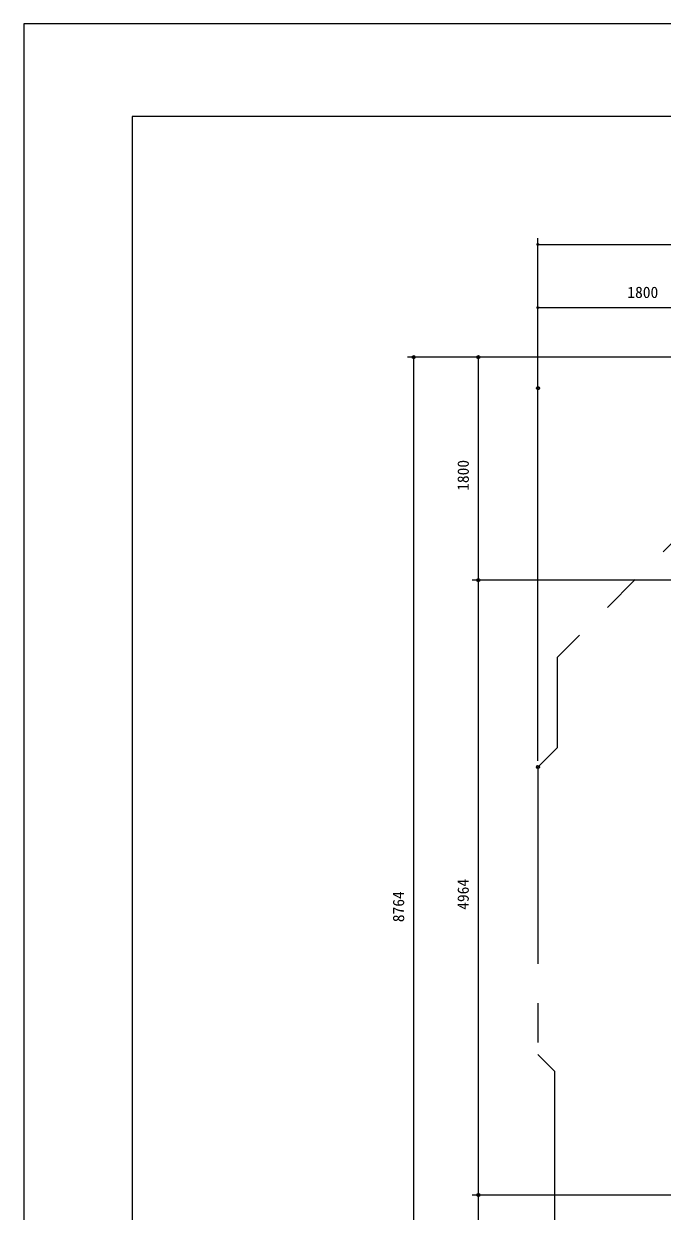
# Model space of a CAD drawing. Units: millimetres on the paper, scale 1:50. Extents: x 0 to 420, y -297 to 594.
# Drawn here: x 0 to 103, y 402.3 to 594 of the extents above; entities that cross this region are included whole.
import ezdxf
from ezdxf.enums import TextEntityAlignment as Align

# ---------------------------------------------------------------- set-up
doc = ezdxf.new("R2010")
doc.units = ezdxf.units.MM
doc.header["$PDMODE"] = 32
doc.header["$PDSIZE"] = 0.5
doc.linetypes.add('USER3', pattern=[63.5, 31.75, -6.35, 6.35, -6.35, 6.35, -6.35])
for name, color, linetype, lineweight in [('DEFPOINTS_5', 7, 'Continuous', 9), ('LY_1', 7, 'Continuous', 9), ('LY_2', 7, 'Continuous', 18)]:
    doc.layers.add(name, color=color, linetype=linetype, lineweight=lineweight)
doc.styles.add('ＭＳ ゴシック', font='')
doc.styles.get('ＭＳ ゴシック').set_extended_font_data('MS Gothic')

# ---------------------------------------------------------------- blocks, each defined once
blk = doc.blocks.new('-004-_DOTSMALL')
at = {"color": 7, "linetype": 'Continuous', "lineweight": 9}
blk.add_circle((0, 0), 0.0625, dxfattribs=at)
blk.add_circle((0, 0), 0.0625, dxfattribs=at)

msp = doc.modelspace()

# ---------------------------------------------------------------- linework, layer by layer
at = {"layer": 'DEFPOINTS_5'}
for p, q in [((420, 594), (0, 594)), ((0, 594), (0, 297))]:
    msp.add_line(p, q, dxfattribs=at)
at = {"layer": 'LY_1', "lineweight": 18}
for p, q in [((82.944, 536.171), (82.944, 559.372)), ((82.944, 558.372), (246.726, 558.372)), ((82.944, 474.998), (82.944, 549.175)), ((82.944, 548.175), (118.944, 548.175)), ((133.555, 540.171), (61.914, 540.171)), ((62.914, 364.9), (62.914, 540.171)), ((73.342, 504.171), (73.342, 540.171)), ((148.835, 504.171), (72.342, 504.171)), ((73.342, 404.9), (73.342, 504.171)), ((121.035, 404.9), (72.342, 404.9)), ((73.342, 364.9), (73.342, 404.9))]:
    msp.add_line(p, q, dxfattribs=at)
at = {"layer": 'LY_1', "linetype": 'USER3', "lineweight": 18}
for p, q in [((134.555, 540.171), (86.055, 491.672)), ((86.055, 491.672), (86.055, 477.109)), ((86.055, 477.109), (82.944, 473.998)), ((82.944, 473.998), (82.944, 427.562)), ((82.944, 427.562), (85.635, 424.871)), ((85.635, 424.871), (85.635, 390.223))]:
    msp.add_line(p, q, dxfattribs=at)
at = {"layer": 'LY_1'}
for p in [(62.914, 540.171), (73.342, 540.171), (82.944, 535.171), (73.342, 504.171), (82.944, 473.998), (73.342, 404.9)]:
    msp.add_point(p, dxfattribs=at)
at = {"layer": 'LY_2', "lineweight": 9}
for p, q in [((17.5, 579), (17.5, 312)), ((402.5, 579), (17.5, 579))]:
    msp.add_line(p, q, dxfattribs=at)

# ---------------------------------------------------------------- block references
at = {"layer": 'LY_1', "xscale": 2.32, "yscale": 2.32}
for p, rotation in [((82.944, 558.372), 180), ((82.944, 548.175), 180), ((62.914, 540.171), 90), ((73.342, 540.171), 90), ((73.342, 504.171), 270), ((73.342, 504.171), 90), ((73.342, 404.9), 270), ((73.342, 404.9), 90)]:
    msp.add_blockref('-004-_DOTSMALL', p, dxfattribs=dict(at, rotation=rotation))

# ---------------------------------------------------------------- texts
at = {"layer": 'LY_1', "style": 'ＭＳ ゴシック'}
msp.add_text('1800', height=1.833, dxfattribs=at).set_placement((97.365, 549.175), align=Align.BOTTOM_LEFT)
for s, p in [('1800', (72.342, 518.592)), ('4964', (72.342, 450.952)), ('8764', (61.914, 448.952))]:
    msp.add_text(s, height=1.833, rotation=90, dxfattribs=at).set_placement(p, align=Align.BOTTOM_LEFT)

doc.saveas('drawing.dxf')
